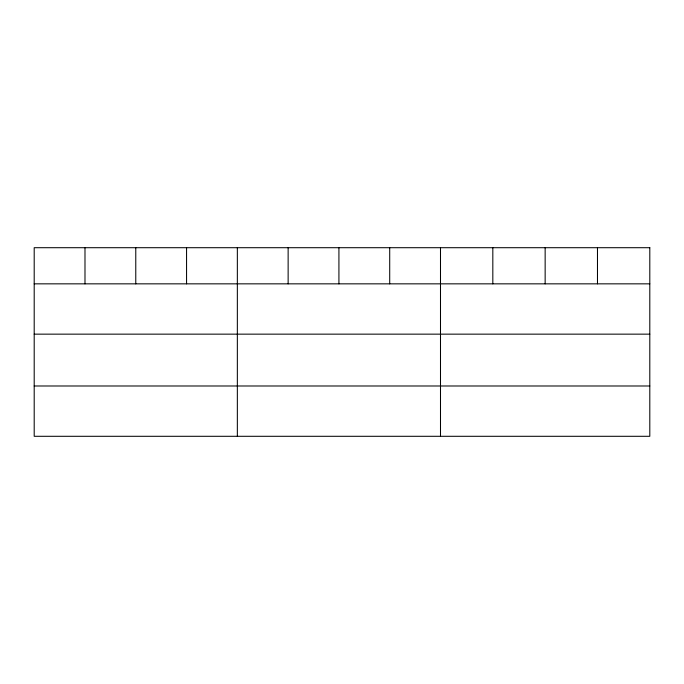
<?xml version="1.0" encoding="UTF-8"?>
<svg xmlns="http://www.w3.org/2000/svg" width="684" height="684" viewBox="0 0 684 684"><rect width="100%" height="100%" fill="white"/><g stroke="black" fill="none" stroke-linecap="round" stroke-linejoin="round"><path stroke-width="1.03" d="M34.2 283.843L649.8 283.843M34.2 334.151L649.8 334.151M34.2 385.99L649.8 385.99M597.474 247.702L597.474 283.843M545.148 247.702L545.148 283.843M492.822 247.702L492.822 283.843M440.496 247.702L440.496 436.298M389.709 247.702L389.709 283.843M338.922 247.702L338.922 283.843M288.135 247.702L288.135 283.843M237.348 247.702L237.348 436.298M186.561 247.702L186.561 283.843M135.774 247.702L135.774 283.843M84.987 247.702L84.987 283.843M649.8 247.702L34.2 247.702L34.2 436.298L649.8 436.298L649.8 247.702"/></g></svg>
